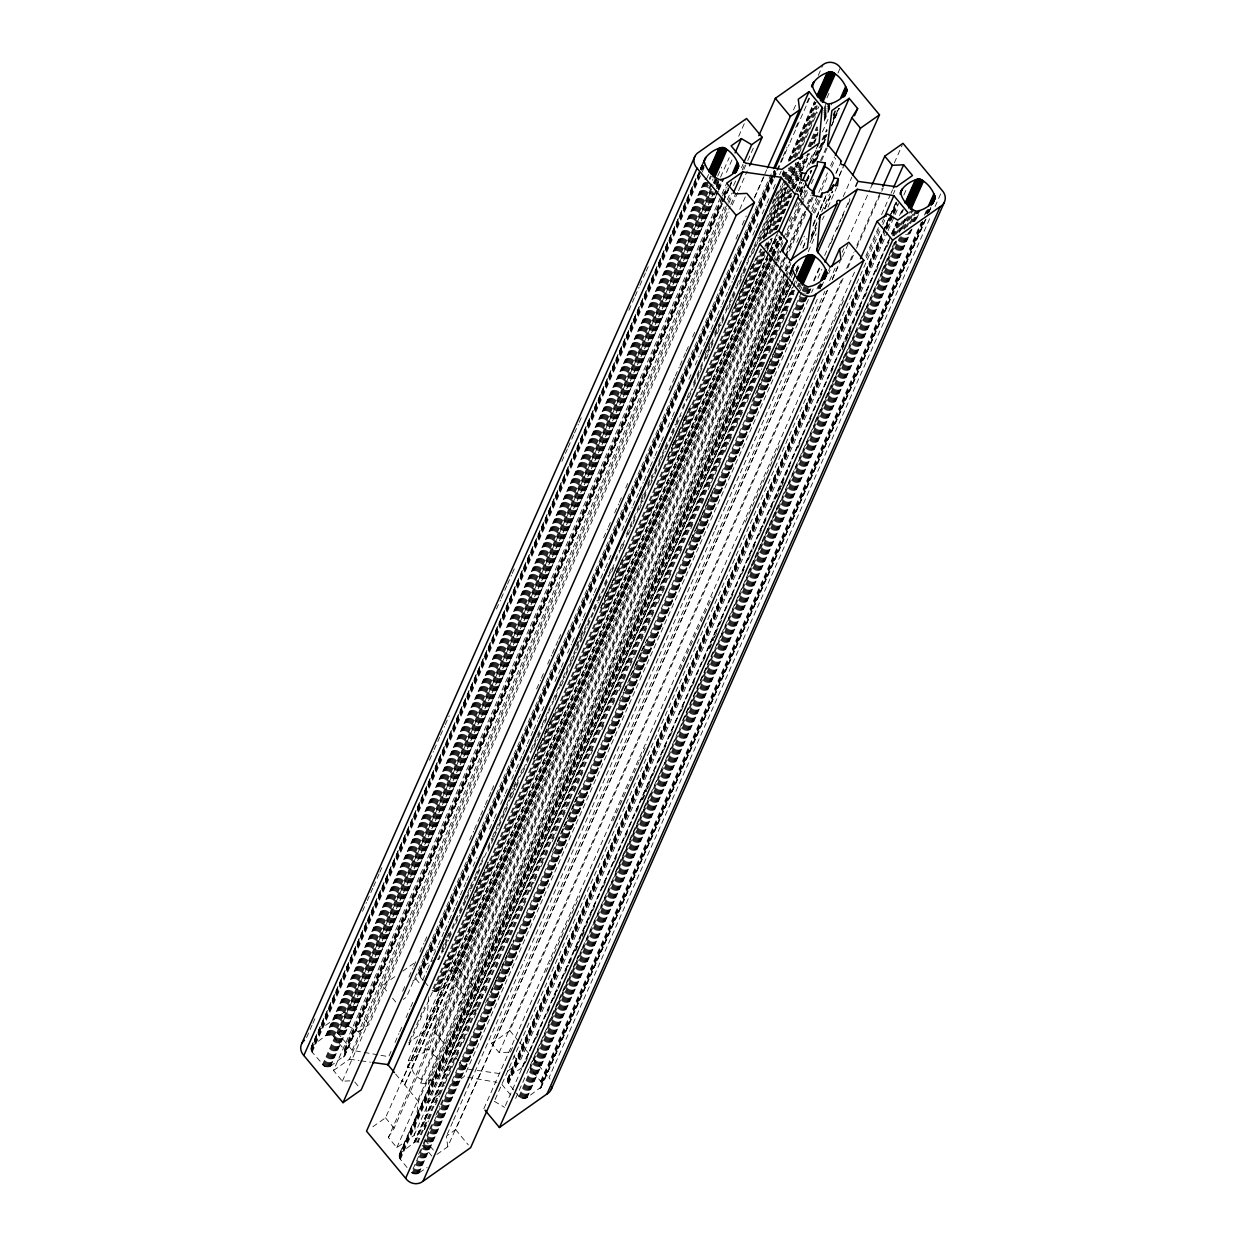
<?xml version="1.0" encoding="UTF-8"?>
<svg xmlns="http://www.w3.org/2000/svg" width="1246" height="1246" viewBox="0 0 1246 1246"><rect width="100%" height="100%" fill="white"/><g stroke="black" fill="none" stroke-linecap="round" stroke-linejoin="round"><path stroke-width="0.75" stroke-dasharray="5 3.75" d="M722.462 203.472L345.017 1055.206L330.657 1066.062L324.708 1066.436L312.139 1052.169L311.313 1046.531L697.417 175.234M407.053 1167.533L399.857 1158.593L399.53 1153.703L786.428 280.615M423.422 980.244C412.862 972.145 424.87 964.093 433.25 960.604M896.045 240.961L529.643 1067.806L541.153 1081.871L541.48 1086.777L527.12 1097.617L523.818 1098.551L518.959 1096.433L508.602 1083.724L507.371 1080.547L509.287 1076.123L523.709 1066.545M785.447 278.855L428.484 1084.378L420.712 1083.008L421.179 1079.301A15.014 13.675 23.9 0 1 411.803 1067.978L407.629 1067.386L408.548 1060.159L412.535 1060.86A15.014 13.675 23.9 0 1 423.983 1052.823L424.31 1048.93L772.598 262.984M428.842 996.644L425.914 1030.458L408.828 1042.497A2.18 1.978 23.9 0 1 406.43 1045.503M424.606 1129.141L426.88 1102.85L789.325 284.711M428.484 1084.378L428.826 1080.5L791.288 262.548M776.04 262.594L388.363 1137.458L396.82 1147.628L414.108 1135.433L418.391 1101.448L785.587 272.827M791.085 285.303L445.165 1065.922L441.006 1065.33A15.014 13.675 23.9 0 0 431.614 1054.023L432.082 1050.3L777.224 271.457M458.372 1060.735L450.959 1051.795A2.18 1.978 23.9 0 1 447.937 1051.312A2.18 1.978 23.9 0 1 448.233 1048.509L434.402 1031.859L438.685 997.875L455.989 985.679L776.694 261.956M428.826 1080.5A15.014 13.675 23.9 0 0 440.259 1072.448L444.261 1073.149L445.165 1065.922M345.017 1055.206L344.192 1049.584L333.835 1036.874L330.766 1035.005L325.673 1035.691L311.313 1046.531M306.563 1037.591L312.076 1025.147M312.871 1023.355L315.238 1018.029M362.508 911.34L366.449 902.447M367.243 900.671L372.756 888.227M373.551 886.451L379.064 873.991M379.843 872.216L382.211 866.889M429.496 760.2L433.437 751.307M434.215 749.531L439.729 737.071M440.523 735.296L444.464 726.402M445.258 724.627L449.199 715.734M496.469 609.045L500.409 600.151M501.204 598.376L506.717 585.932M507.496 584.156L511.436 575.263M512.231 573.487L514.598 568.145M561.868 461.456L567.382 449.012M568.176 447.236L573.69 434.792M574.484 433.016L578.424 424.123M579.203 422.347L581.571 417.005M628.856 310.316L634.37 297.872M635.149 296.096L639.089 287.203M639.883 285.427L645.397 272.967M646.191 271.192L648.543 265.865M700.579 168.117L703.725 161.014M310.908 1048.151L699.894 170.281M700.314 168.911L704.099 160.843M310.893 1048.976L700.159 170.562M700.501 169.705L704.099 161.668M311.017 1049.817L700.283 171.403M701.062 169.627L704.224 162.51M311.266 1050.643L700.532 172.228M701.327 170.453L704.473 163.335M311.64 1051.437L699.333 176.574M702.479 169.456L704.847 164.129M312.139 1052.169L705.345 164.861M325.673 1035.691L705.47 178.614M326.421 1035.286L706.233 178.209M327.231 1034.99L708.616 174.347M328.103 1034.803L707.121 179.502M328.991 1034.756L708.008 179.455M329.879 1034.819L710.485 175.966M330.766 1035.005L709.005 181.48M709.784 179.704L711.357 176.153M331.623 1035.317L708.273 185.343M332.433 1035.738L708.304 187.539M333.18 1036.251L712.977 179.175M333.835 1036.874L712.058 183.349M322.496 1064.878L712.541 184.688M713.335 182.913L715.702 177.571M323.15 1065.501L713.21 185.296M713.989 183.52L716.357 178.194M377.725 1054.786L352.135 1050.316L337.915 1033.183L711.419 190.327M714.565 183.209L716.933 177.882M717.712 176.107L721.652 167.213M323.898 1066.015L711.575 191.152M714.737 184.05L717.104 178.708M324.708 1066.436L712.385 191.573M715.547 184.47L717.898 179.128M325.564 1066.747L713.242 191.884M716.403 184.766L718.755 179.44M318.462 1030.411L353.366 1005.802L713.475 193.177M716.621 186.075L719.783 178.957M720.562 177.181L729.237 157.619M738.691 136.281L745.778 120.27M326.452 1066.934L713.351 193.846M716.497 186.744L719.643 179.626M327.34 1066.997L715.811 190.358M716.606 188.582L720.546 179.689M328.228 1066.95L716.699 190.311M717.494 188.535L721.434 179.642M329.1 1066.763L715.204 195.466M718.35 188.348L722.291 179.455M329.91 1066.467L717.587 191.604M718.381 189.828L723.116 179.159M337.915 1033.183L348.195 1025.925L717.758 191.962M718.553 190.186L721.699 183.084M726.418 172.415L731.947 159.955M330.657 1066.062L718.35 191.199M719.129 189.423L723.864 178.754M349.908 1080.858L342.37 1081.185L333.492 1070.485L721.185 195.638M721.964 193.846L726.698 183.178M344.192 1049.584L721.636 197.834M722.431 196.058L726.356 187.165M344.69 1050.316L727.648 186.121M345.064 1051.11L720.92 202.911M724.082 195.809L727.228 188.691M345.313 1051.936L723.537 198.41M724.331 196.634L728.271 187.741M343.507 1057.184L731.2 182.321M344.114 1056.608L731.807 181.745M723.241 201.696L728.754 189.252M729.549 187.461L731.916 182.134M348.195 1025.925L358.49 1032L724.113 206.929M727.259 199.812L730.405 192.709M733.567 185.592L736.713 178.474M741.448 167.805L743.021 164.254M352.135 1050.316L727.212 203.908M727.991 202.117L731.932 193.239M742.18 170.11L745.326 163.008M333.492 1070.485L349.487 1059.209L728.085 205.014M728.879 203.238L732.025 196.12M743.846 169.456L747.008 162.338M747.787 160.563L753.3 148.118M342.37 1081.185L730.047 206.322M730.841 204.546L735.561 193.878M358.49 1032L368.972 1024.601L729.081 211.976M732.227 204.874L737.741 192.429M738.535 190.638L747.211 171.091M739.781 209.39L746.868 193.395M402.676 991.255L405.043 985.913M408.984 977.02L412.924 968.126M413.703 966.351L416.071 961.024M420.011 952.131L423.952 943.238M424.746 941.462L427.098 936.12M469.649 840.1L473.589 831.207M474.383 829.431L479.897 816.987M480.691 815.211L484.632 806.318M485.41 804.542L490.924 792.098M491.718 790.307L494.086 784.98M536.637 688.96L540.577 680.067M541.356 678.291L543.723 672.949M547.664 664.071L551.604 655.178M552.399 653.402L557.912 640.942M558.691 639.167L561.058 633.84M603.609 537.82L607.55 528.927M608.344 527.151L610.711 521.809M614.636 512.916L618.577 504.023M619.371 502.247L621.738 496.92M625.679 488.027L628.046 482.685M669.009 390.232L674.522 377.772M675.316 375.996L679.257 367.103M680.051 365.327L685.565 352.883M686.344 351.107L688.711 345.765M692.651 336.887L695.019 331.545M735.997 239.076L738.348 233.75M742.289 224.856L746.229 215.963M754.11 198.176L766.726 169.736M754.92 197.024L765.169 173.91M793.531 109.897L795.898 104.555M771.196 173.91L406.367 997.205L403.299 999.37M412.769 981.1L415.853 978.92L772.022 175.188M419.295 971.709L774.155 170.749M419.154 972.534L774.545 170.577M419.154 973.375L774.872 170.562M419.279 974.216L771.508 179.377M772.286 177.602L775.448 170.484M419.528 975.042L775.697 171.309M818.279 75.399L822.999 64.73M419.902 975.82L772.909 179.206M773.704 177.43L776.071 172.088M776.85 170.313L782.379 157.868M783.158 156.093L787.098 147.199M795.773 127.637L798.125 122.31M806.801 102.748L809.168 97.406M420.4 976.568L773.408 179.938M774.202 178.162L789.17 144.38M789.948 142.605L809.651 98.138M391.073 1051.359L388.705 1056.701L379.563 1055.097M395.013 1042.466L398.954 1033.588M399.732 1031.797L402.1 1026.47M406.04 1017.577L409.981 1008.684M410.759 1006.908L413.127 1001.582M422.581 980.244L426.521 971.35M427.316 969.575L432.829 957.115M433.624 955.339L437.564 946.446M438.343 944.67L443.856 932.226M444.651 930.451L448.591 921.557M449.37 919.782L454.899 907.337M455.678 905.562L459.618 896.668M460.413 894.893L465.926 882.433M466.705 880.657L469.072 875.331M473.013 866.437L476.953 857.544M489.569 829.088L493.509 820.195M494.288 818.42L496.656 813.093M500.596 804.2L504.537 795.306M505.331 793.531L507.683 788.188M511.623 779.311L515.564 770.417M516.358 768.642L521.872 756.182M522.666 754.406L526.606 745.513M527.385 743.737L532.899 731.293M533.693 729.517L537.633 720.624M538.412 718.849L543.941 706.404M554.968 681.5L560.482 669.055M561.276 667.28L563.628 661.938M567.569 653.06L571.509 644.166M572.303 642.391L574.671 637.049M578.611 628.155L582.552 619.262M583.33 617.486L585.698 612.16M589.638 603.266L593.579 594.373M594.358 592.598L596.725 587.255M600.665 578.378L604.606 569.484M605.4 567.709L610.914 555.249M621.941 530.36L627.454 517.915M628.249 516.14L632.189 507.247M632.968 505.471L638.497 493.011M639.276 491.236L643.216 482.342M644.011 480.567L649.524 468.122M650.319 466.347L654.243 457.453M655.038 455.678L660.551 443.233M661.346 441.458L663.713 436.116M667.654 427.222L671.594 418.329M672.373 416.553L674.74 411.227M688.929 379.22L691.281 373.878M695.221 364.985L699.162 356.107M699.956 354.316L705.47 341.871M706.264 340.096L710.204 331.202M710.983 329.427L716.497 316.982M717.291 315.207L721.232 306.314M722.01 304.538L727.539 292.078M728.318 290.302L732.259 281.409M733.053 279.634L738.567 267.189M739.345 265.414L743.286 256.52M752.755 235.183L755.107 229.856M755.901 228.065L758.269 222.738M762.209 213.845L766.15 204.951M766.929 203.176L769.296 197.849M773.236 188.956L775.604 183.614M779.544 174.72L781.117 171.169M782.208 174.129L783.796 170.577M788.516 159.909L814.526 101.238M782.177 175.499L783.75 171.948M788.484 161.279L814.479 102.593M782.986 175.203L784.559 171.652M789.294 160.983L815.305 102.297M783.064 176.807L786.21 169.69M790.151 160.796L816.161 102.125M441.972 948.471L445.912 939.577M446.691 937.802L449.058 932.475M508.944 797.331L512.885 788.438M513.679 786.662L516.046 781.32M575.932 646.176L579.873 637.298M580.652 635.507L583.019 630.18M641.332 498.602L643.699 493.26M647.64 484.367L651.58 475.474M705.158 354.565L707.526 349.223M708.304 347.447L710.672 342.12M714.612 333.227L718.553 324.334M772.131 203.425L774.498 198.083M775.292 196.307L777.644 190.965M783.952 176.745L787.098 169.627M791.833 158.958L816.255 103.839M437.237 959.14L438.14 959.202L458.621 912.975M459.416 911.2L463.356 902.306M464.151 900.531L469.664 888.087M470.443 886.295L474.383 877.418M475.178 875.627L480.691 863.182M481.486 861.407L483.837 856.08M487.778 847.187L491.718 838.293M492.513 836.518L522.448 768.938M526.388 760.06L530.329 751.167M531.123 749.391L536.637 736.931M537.431 735.156L541.371 726.262M542.15 724.487L547.664 712.042M548.458 710.267L552.399 701.373M553.177 699.598L558.706 687.153M559.485 685.362L589.436 617.798M593.376 608.905L597.317 600.011M598.096 598.236L600.463 592.909M604.403 584.016L608.344 575.122M609.138 573.347L611.49 568.005M615.431 559.127L619.371 550.234M620.165 548.458L622.533 543.116M626.473 534.223L657.981 463.091M658.776 461.316L664.289 448.872M665.084 447.096L667.435 441.754M671.376 432.876L675.316 423.983M676.111 422.207L678.478 416.865M682.419 407.972L686.359 399.078M687.138 397.303L689.505 391.976M693.446 383.083L724.97 311.952M725.748 310.176L731.262 297.732M732.056 295.956L735.997 287.063M736.791 285.287L742.305 272.827M743.083 271.052L747.024 262.158M747.818 260.383L753.332 247.938M754.126 246.163L758.066 237.27M758.845 235.494L780.915 185.701M784.855 176.807L788.796 167.914M793.515 157.245L816.364 105.692M784.155 180.561L439.028 959.404L438.14 959.202M784.949 178.785L790.462 166.325M794.403 157.448L817.251 105.879M444.604 949.031L448.544 940.138M449.339 938.363L451.706 933.036M455.647 924.143L459.587 915.249M460.366 913.474L465.879 901.029M466.674 899.254L470.614 890.36M471.409 888.585L476.922 876.125M477.701 874.349L480.068 869.023M487.949 851.236L493.463 838.792M494.257 837.016L498.198 828.123M498.976 826.347L504.49 813.887M505.284 812.112L507.652 806.785M511.592 797.892L515.533 788.998M516.311 787.223L518.679 781.881M522.619 773.003L526.56 764.11M527.354 762.334L529.706 756.992M533.646 748.098L537.587 739.205M538.381 737.43L540.748 732.103M544.689 723.21L547.041 717.867M554.922 700.096L557.289 694.754M561.23 685.861L565.17 676.983M565.964 675.192L571.478 662.747M572.257 660.972L576.197 652.079M576.991 650.303L582.505 637.859M583.299 636.083L587.24 627.19M588.019 625.414L593.532 612.954M594.326 611.179L598.267 602.285M599.061 600.51L604.575 588.065M605.354 586.29L607.721 580.947M611.661 572.07L614.029 566.728M621.91 548.941L624.262 543.614M628.202 534.721L632.143 525.828M632.937 524.052L635.304 518.725M639.245 509.832L643.185 500.939M643.964 499.163L646.331 493.821M650.272 484.928L654.212 476.05M655.007 474.259L660.52 461.814M661.299 460.039L665.239 451.145M666.034 449.37L671.547 436.925M672.342 435.15L676.282 426.257M677.061 424.481L681.001 415.588M688.882 397.801L692.823 388.908M693.617 387.132L699.131 374.688M699.909 372.912L702.277 367.57M706.217 358.677L710.158 349.799M710.952 348.008L713.304 342.681M717.244 333.788L721.185 324.894M721.979 323.119L724.347 317.792M728.287 308.899L732.227 300.006M733.006 298.23L735.374 292.888M739.314 283.995L743.255 275.101M744.049 273.326L746.401 267.999M752.709 253.763L755.076 248.437M755.855 246.661L785.011 180.872M785.805 179.081L792.113 164.861M795.26 157.744L817.329 107.966M759.032 241.74L785.821 181.277M786.615 179.502L792.908 165.282M796.848 156.389L818.918 106.595M760.558 240.494L786.569 181.807M787.347 180.031L793.655 165.796M799.169 153.351L817.298 112.452M762.801 237.55L784.855 187.757M788.017 180.639L795.898 162.868M763.268 237.55L785.323 187.757M788.484 180.654L796.35 162.868M763.284 238.889L786.133 187.321M786.911 185.545L797.16 162.432M477.857 884.52L480.224 879.193M538.537 747.6L540.904 742.273M544.845 733.38L548.785 724.487M549.564 722.711L551.931 717.369M605.509 596.46L607.877 591.118M616.552 571.556L618.904 566.229M672.497 445.305L674.849 439.978M683.524 420.416L685.892 415.089M739.47 294.165L743.41 285.272M744.189 283.496L746.556 278.17M750.497 269.276L752.864 263.934M763.891 239.045L788.329 183.925M789.107 182.15L797.783 162.587M466.876 909.876L472.39 897.432M473.169 895.64L477.109 886.763M477.903 884.972L483.417 872.527M484.211 870.752L488.152 861.858M533.849 758.721L544.097 735.607M544.876 733.832L555.124 710.718M600.821 607.581L604.762 598.687M605.556 596.912L611.07 584.467M611.864 582.692L615.804 573.799M616.583 572.023L622.097 559.579M667.809 456.441L671.75 447.548M672.529 445.772L678.042 433.328M678.836 431.537L682.777 422.659M683.571 420.868L689.085 408.423M731.636 312.403L738.722 296.408M739.517 294.617L749.749 271.503M750.544 269.728L754.484 260.835M765.511 235.946L788.36 184.377M789.154 182.601L798.608 161.264M468.434 906.979L489.709 858.977M533.833 759.39L556.682 707.821M600.806 608.25L623.654 556.682M667.778 457.095L690.642 405.542M733.972 307.731L756.042 257.953M765.496 236.615L786.771 188.598M789.917 181.48L798.593 161.933M826.955 97.904L829.322 92.578M837.982 73.016L840.349 67.689M409.623 1040.722L424.59 1006.939M432.938 988.639L760.745 248.92M765.792 236.989L786.74 190.233M789.419 183.645L800.462 158.756M409.186 1044.506L761.54 249.34M768.502 233.656L789.777 185.654M790.571 183.878L800.944 160.423M823.793 108.854L826.16 103.527M432.16 990.414L433.81 991.131L761.618 251.412M769.498 233.641L788.407 190.965M791.553 183.847L801.801 160.734M808.109 146.498L816.769 126.952M823.871 110.941L827.017 103.823M433.81 991.131L434.698 991.333L764.078 248.047M764.873 246.272L766.446 242.721M770.386 233.827L802.689 160.921M808.997 146.701L817.656 127.139M823.964 112.903L827.905 104.025M434.698 991.333L435.602 991.395L764.982 248.125M765.76 246.334L767.334 242.783M772.068 232.114L790.976 189.439M791.771 187.663L805.944 155.657M809.884 146.763L817.765 128.977M824.073 114.757L828.808 104.088M435.602 991.395L436.489 991.333L765.869 248.063M766.648 246.287L769.81 239.17M773.75 230.276L791.864 189.376M792.658 187.601L807.626 153.819M810.772 146.701L817.874 130.705M824.167 116.47L829.696 104.025M436.489 991.333L765.932 249.652M766.726 247.876L770.667 238.983M774.607 230.105L808.483 153.632M812.423 144.754L817.937 132.294M824.245 118.074L830.552 103.854M437.346 991.162L764.39 254.698M767.536 247.58L771.476 238.687M775.417 229.794L792.752 190.685M793.546 188.909L800.633 172.898M801.427 171.123L809.308 153.336M814.027 142.667L817.968 133.774M824.276 119.554L831.362 103.558M438.171 990.85L764.343 256.069M767.505 248.951L772.224 238.282M776.165 229.389L791.148 195.606M794.294 188.489L799.029 177.82M802.175 170.718L809.261 154.706M813.996 144.038L817.937 135.144M824.229 120.924L832.11 103.138M408.548 1060.159L765.496 254.651M766.29 252.876L772.582 238.656M776.523 229.762L791.506 195.98M794.652 188.862L799.387 178.194M407.629 1067.386L766.944 256.551M767.738 254.76L776.414 235.214M796.101 190.747L800.041 181.854M372.85 1126.727L385.512 1117.802L768.844 252.813M769.249 251.832L777.925 232.27M795.649 192.351L800.368 181.682M806.676 167.462L813.763 151.467M822.438 131.905L828.73 117.669M418.391 1101.448L404.561 1084.799A2.18 1.978 23.9 0 0 404.857 1081.995A2.18 1.978 23.9 0 0 401.851 1081.512L776.928 235.105M425.384 1030.831L769.732 253.763M770.511 251.988L777.613 235.992M797.315 191.541L801.24 182.648M809.121 164.861L818.575 143.524M412.535 1060.86L767.894 258.732M771.072 251.801L778.143 235.619M797.861 191.339L801.77 182.274M810.445 162.712L818.326 144.925M438.919 990.445C442.891 986.349 457.889 982.424 452.454 973.967L770.791 255.586M771.586 253.81L779.466 236.039M799.153 191.573L802.315 184.47M811.769 163.133L818.856 147.121M822.017 140.004L826.737 129.335M833.044 115.115L835.412 109.788M452.937 974.715L771.29 256.333M772.068 254.542L779.949 236.771M799.652 192.32L803.592 183.427M812.252 163.865L827.235 130.082M833.527 115.847L835.895 110.52M411.787 1067.978L769.53 260.679M772.676 253.577L779.778 237.565M800.259 191.339L803.421 184.221M404.561 1084.799L771.757 256.162M772.551 254.386L780.432 236.615M405.215 1083.989L771.663 257.112M772.411 255.368L780.323 237.55M800.82 191.323L803.966 184.206M813.42 162.868L826.814 132.637M833.122 118.417L836.268 111.299M453.575 976.319L780.572 238.375M800.275 193.924L803.436 186.807M806.583 179.704L810.523 170.811M813.669 163.693L827.064 133.462M833.372 119.242L837.312 110.349M451.768 981.583L772.816 257.003M773.268 256.084L781.491 237.441M800.399 194.765L803.997 186.729M806.707 180.545L811.084 170.733M815.367 160.983L827.188 134.303M833.153 120.94L838.667 108.495M452.376 980.991L772.816 257.844M773.595 256.069L781.756 237.721M800.384 195.606L806.178 182.601M806.692 181.386L811.426 170.718M815.632 161.264L825.6 138.711M831.394 125.69L839.01 108.48M452.874 980.337L771.227 261.956M773.984 255.897L781.865 238.111M789.341 221.056L791.708 215.729M795.524 207.101L799.465 198.207M800.244 196.432L806.287 182.991M807.081 181.2L811.8 170.531M816.8 159.083L825.6 139.256M831.503 126.08L839.383 108.309M773.392 261.208L782.846 239.871M783.625 238.095L799.387 202.522M800.181 200.746L804.9 190.077M423.983 1052.808L773.05 265.071M773.844 263.295L780.136 249.075M780.931 247.3L783.298 241.958M786.444 234.855L799.839 204.624M800.633 202.849L806.146 190.389M434.402 1031.859L775.604 261.909M776.398 260.134L780.323 251.24M786.631 237.005L802.393 201.447M803.187 199.672L807.128 190.778M820.522 160.547L827.609 144.552M776.834 260.819L781.569 250.15M777.473 260.18L780.635 253.063M787.721 237.067L808.202 190.825M811.364 183.723L813.731 178.38M821.612 160.594L827.126 148.149M388.363 1137.458L394.125 1128.191L777.083 263.996M777.878 262.221L781.024 255.103M780.37 264.339L783.532 257.237M786.678 250.119L804.013 210.995M807.159 203.877L811.099 194.999M431.614 1054.007L778.329 271.612M779.124 269.837L784.637 257.392M785.416 255.617L805.118 211.15M808.265 204.048L811.426 196.93M421.179 1079.301L778.921 272.002M779.716 270.226L785.229 257.782M786.008 256.006L805.71 211.555M806.505 209.78L812.018 197.32M420.712 1083.008L806.816 211.711M807.61 209.935L813.124 197.491M478.371 1007.703L467.297 1015.506L458.668 1005.117L781.74 276.067M784.887 268.965L788.048 261.847M796.708 242.285L799.075 236.958M811.676 208.503L817.983 194.283M818.778 192.491L827.437 172.945M830.599 165.827L834.54 156.934M396.82 1147.628L784.497 272.781M785.292 270.989L790.011 260.321M458.668 1005.117L464.431 995.85L785.136 272.142M785.93 270.366L789.871 261.473M811.94 211.68L817.454 199.235M821.394 190.342L828.481 174.347M831.627 167.229L835.568 158.335M786.382 271.052L790.322 262.158M813.358 212.755L819.666 198.519M786.226 277.079L789.388 269.961M800.415 245.073L804.355 236.179M814.604 213.066L820.896 198.846M789.575 273.513L791.942 268.17M399.125 1155.307L788.516 276.067M789.31 274.291L791.677 268.965M399.109 1156.148L789.154 275.958M789.948 274.167L792.316 268.84M399.234 1156.989L789.279 276.799M790.073 275.008L792.425 269.681M399.483 1157.814L789.575 277.593M790.322 275.833L792.69 270.507M802.969 247.362L806.91 238.469M813.202 224.249L826.612 194.018M836.066 172.68L838.418 167.338M448.233 1048.509L787.846 282.126M802.829 248.328L805.181 243.001M813.062 225.215L826.456 194.983M835.926 173.646L840.645 162.977M399.857 1158.593L788.329 281.954M812.937 226.04L827.126 194.033M400.355 1159.341L790.4 279.135M791.179 277.36L793.546 272.033M795.664 270.662L798.001 265.149M811.426 235.105L819.307 217.318M821.644 211.804L829.525 194.033M427.425 1102.476L789.886 284.524M796.194 270.289L798.561 264.962M811.162 236.506L817.469 222.286M450.959 1051.795L792.145 281.845M792.939 280.07L799.247 265.834M811.847 237.394L815.787 228.501M824.463 208.939L832.344 191.152M839.43 175.156L844.149 164.488M414.108 1135.433L799.029 266.893M811.629 238.453L816.364 227.784M825.039 208.222L832.126 192.211M839.212 176.216L843.153 167.322M791.88 283.527L794.232 278.185M795.026 276.41L797.393 271.067M809.993 242.627L816.301 228.392M824.977 208.845L832.858 191.059M444.261 1073.149L792.534 287.187M793.328 285.412L795.696 280.085M808.296 251.63L816.177 233.843M822.485 219.623L824.058 216.072M827.998 207.179L836.673 187.616M399.53 1153.703L413.89 1142.862L794.481 284.01M413.89 1142.862L792.861 288.932M414.638 1142.442L792.892 290.411M796.038 283.294L797.611 279.743M415.448 1142.146L793.749 290.225M416.304 1141.975L417.192 1141.912L794.637 290.162M417.192 1141.912L418.095 1141.975L793.967 293.791M797.113 286.673L798.686 283.122M424.497 1129.717L428.437 1120.839M429.231 1119.048L431.583 1113.722M435.524 1104.828L439.464 1095.935M440.259 1094.159L444.199 1085.266M444.993 1083.49L456.02 1058.602M456.799 1056.81L459.167 1051.484M463.107 1042.591L467.048 1033.697M467.842 1031.922L470.194 1026.595M474.134 1017.702L478.075 1008.808M478.869 1007.033L481.236 1001.691M485.177 992.797L487.544 987.471M496.204 967.908L498.571 962.582M507.231 943.02L522.993 907.446M523.787 905.671L526.155 900.344M530.095 891.451L534.02 882.557M534.814 880.782L537.182 875.44M541.122 866.546L545.063 857.669M545.841 855.877L548.209 850.551M552.149 841.657L556.09 832.764M556.884 830.989L559.236 825.662M563.176 816.769L567.117 807.875M567.911 806.1L570.279 800.757M574.219 791.864L582.879 772.318M590.76 754.531L593.127 749.189M601.787 729.626L604.154 724.3M612.83 704.738L615.181 699.411M619.122 690.518L623.062 681.624M623.857 679.849L626.224 674.507M630.165 665.613L634.105 656.735M634.884 654.944L637.251 649.618M641.192 640.724L653.807 612.269M657.732 603.391L661.673 594.498M662.467 592.722L664.834 587.38M668.775 578.487L671.142 573.16M679.802 553.598L682.169 548.256M690.829 528.693L693.197 523.367M701.872 503.805L704.224 498.478M708.164 489.585L710.532 484.242M711.326 482.467L720.78 461.129M724.72 452.236L728.661 443.342M729.44 441.567L731.807 436.24M735.747 427.347L739.688 418.454M740.482 416.678L742.834 411.336M746.775 402.458L750.715 393.565M751.509 391.789L753.877 386.447M757.817 377.554L761.758 368.66M762.536 366.885L764.904 361.558M768.844 352.665L771.212 347.323M775.152 338.429L787.752 309.989M798.001 286.876L799.574 283.309M798.857 287.172L800.571 283.294M799.34 288.854L800.913 285.287M800.275 290.505L801.848 286.954M418.594 1154.263L422.534 1145.37M423.313 1143.594L428.826 1131.15M429.621 1129.374L431.988 1124.032M435.929 1115.154L439.869 1106.261M440.648 1104.486L443.015 1099.143M485.566 1003.123L489.507 994.23M490.301 992.455L495.815 980.01M496.593 978.235L500.534 969.341M501.328 967.566L506.842 955.106M507.636 953.33L511.576 944.437M552.539 851.984L556.479 843.09M557.274 841.315L562.787 828.855M563.581 827.079L567.522 818.186M568.301 816.41L573.814 803.966M574.608 802.19L578.549 793.297M619.527 700.828L623.467 691.935M624.246 690.159L626.613 684.833M630.554 675.939L634.494 667.046M635.289 665.271L640.802 652.826M641.581 651.051L645.521 642.157M684.926 553.24L690.44 540.795M691.234 539.02L695.175 530.126M695.953 528.351L701.467 515.906M702.261 514.131L706.202 505.237M706.996 503.462L712.51 491.002M751.899 402.1L757.412 389.655M758.207 387.88L762.147 378.986M762.941 377.211L768.455 364.767M769.234 362.975L773.174 354.082M773.968 352.307L777.909 343.413M491.796 989.682L513.85 939.889M557.196 842.094L580.044 790.525M624.168 690.938L647.017 639.369M691.141 539.798L714.005 488.23M758.129 388.659L779.404 340.641M843.231 196.603L851.89 177.057M801.412 292.467L411.367 1172.657L417.301 1173.934L427.16 1167.486M802.206 290.692L804.573 285.35M412.115 1173.187L802.159 292.981M802.954 291.206L805.305 285.879M412.924 1173.607L802.969 293.402M803.748 291.626L806.115 286.3M413.781 1173.903L803.826 293.713M804.605 291.938L806.972 286.596M414.653 1174.106L804.714 293.9M805.492 292.125L807.86 286.798M415.557 1174.168L805.601 293.978M806.396 292.187L808.763 286.86M416.444 1174.106L805.71 295.691M806.489 293.916L809.651 286.798M417.301 1173.934L806.567 295.52M807.361 293.729L810.507 286.627M464.556 1068.18L809.698 289.337M813.638 280.459L819.946 266.223M824.665 255.555L849.881 198.659M855.395 186.215L857.762 180.872M418.126 1173.639L811.317 286.331M499.475 1073.554L464.992 1068.71L810.134 289.866M814.074 280.973L820.382 266.753M830.615 243.64L832.982 238.298M836.923 229.404L840.863 220.526M841.657 218.735L844.009 213.409M847.95 204.515L850.317 199.189M855.831 186.729L858.198 181.402M418.874 1173.218L812.081 285.91M808.436 299.554L464.104 1076.606L450.336 1086.31M811.598 292.436L813.171 288.885M817.906 278.216L821.846 269.323M816.94 288.994L818.513 285.443M818.217 287.951L820.584 282.624M818.591 288.745L820.958 283.403M819.634 287.795L821.207 284.228M819.759 288.636L822.905 281.518M820.024 288.916L823.668 281.129M821.472 286.642L823.84 281.3M828.574 270.631L830.148 267.08M447.221 1134.327L452.75 1121.867M453.528 1120.092L519.722 970.727M520.517 968.952L524.457 960.059M525.236 958.283L591.429 808.919M592.208 807.143L658.402 657.763M659.196 655.988L714.347 531.528M715.142 529.737L719.082 520.859M719.861 519.068L725.39 506.624M726.169 504.848L786.055 369.704M786.849 367.928L818.357 296.797M828.606 273.684L830.179 270.133M508.555 1052.216L499.132 1052.605L491.563 1043.494L824.883 291.33M829.602 280.661L835.91 266.442M842.218 252.206L843.791 248.655M847.732 239.762L869.801 189.968M870.58 188.193L872.153 184.642M436.941 1154.388L447.735 1146.772L827.546 289.695M832.266 279.026L840.147 261.239M447.735 1146.772L446.442 1136.103L455.631 1129.608L827.562 290.318M832.297 279.649L838.589 265.414M842.53 256.536L848.043 244.076M499.132 1052.605L841.907 279.104M846.626 268.435L853.712 252.424M856.874 245.322L882.09 188.411M491.563 1043.494L509.801 1030.644L843.9 276.69M847.841 267.797L855.722 250.025M856.516 248.234L880.938 193.114M881.732 191.339L883.305 187.788M894.332 162.883L902.213 145.112M483.822 1108.706L855.753 269.401M510.439 1052.122L512.791 1046.796M545.888 972.114L549.829 963.22M550.623 961.445L579.779 895.656M612.876 820.974L638.871 762.287M639.665 760.512L646.752 744.501M679.849 669.818L712.151 596.912M745.248 522.23L779.139 445.772M812.221 371.09L833.496 323.072M834.29 321.297L844.539 298.183M881.576 214.608L890.236 195.046M891.03 193.27L892.603 189.719M865.783 256.131L878.383 227.691M893.351 193.909L894.924 190.342M866.282 257.922L878.897 229.482M882.043 222.364L883.616 218.813M495.098 1099.533L881.997 226.445M882.791 224.669L886.731 215.776M507.511 1078.88L895.983 202.241M507.371 1079.706L896.372 201.836M507.371 1080.547L884.8 228.797M885.158 227.94L896.622 202.117M507.48 1081.372L884.925 229.638M885.719 227.862L896.746 202.958M507.745 1082.198L882.822 235.79M885.968 228.688L892.276 214.452M893.055 212.677L896.995 203.783M508.119 1082.992L885.548 231.242M886.342 229.466L892.65 215.246M893.429 213.471L897.369 204.578M508.602 1083.724L884.473 235.541M887.619 228.423L893.133 215.979M893.927 214.203L898.646 203.534M507.667 1071.015L519.302 1062.822L887.292 232.41M888.071 230.635L894.379 216.399M895.173 214.624L898.319 207.521M903.833 195.061L906.995 187.959M522.136 1067.246L888.554 240.4M891.7 233.282L896.435 222.613M899.581 215.511L901.948 210.169M505.393 1105.591L890.719 236.07M891.497 234.295L897.011 221.85M522.884 1066.841L889.301 239.995M892.448 232.877L897.182 222.209M901.123 213.315L902.696 209.764M525.282 1062.994L527.65 1057.652M536.31 1038.089L538.677 1032.763M547.352 1013.2L549.704 1007.858M553.645 998.965L557.585 990.087M558.379 988.296L560.747 982.969M564.687 974.076L568.612 965.183M569.406 963.407L571.774 958.081M574.92 950.963L594.622 906.512M603.298 886.95L605.649 881.607M614.325 862.061L616.692 856.718M625.352 837.156L627.719 831.83M636.379 812.267L638.746 806.925M641.908 799.823L656.081 767.816M659.243 760.699L663.184 751.805M663.962 750.03L666.33 744.687M670.27 735.81L672.638 730.468M681.297 710.905L683.665 705.579M692.34 686.016L694.692 680.674M703.367 661.112L705.734 655.785M708.881 648.668L723.069 616.661M730.95 598.89L733.302 593.548M741.977 573.985L744.345 568.659M748.285 559.765L752.226 550.872M753.005 549.097L755.372 543.754M759.312 534.877L763.253 525.983M764.032 524.208L766.399 518.866M770.34 509.972L774.28 501.079M775.074 499.303L790.042 465.521M797.923 447.735L800.29 442.408M808.95 422.846L811.317 417.503M819.977 397.957L822.344 392.615M831.02 373.052L833.387 367.726M842.047 348.164L857.809 312.59M858.603 310.815L860.955 305.488M864.895 296.595L867.263 291.252M875.938 271.706L878.29 266.364M886.965 246.801L889.333 241.475M892.479 234.357L897.992 221.913M901.933 213.019L903.506 209.468M575.792 950.776L578.144 945.449M582.084 936.556L584.452 931.229M642.765 799.636L646.705 790.743M647.484 788.967L649.851 783.641M709.737 648.496L713.678 639.603M714.472 637.827L716.839 632.485M776.725 497.341L780.666 488.463M781.444 486.672L783.812 481.345M842.125 349.752L847.638 337.308M848.433 335.532L850.784 330.206M892.557 235.961L898.07 223.517M893.444 235.899L899.737 221.679M894.332 235.961L900.64 221.741M896.014 234.373L902.322 220.153M897.65 232.909L903.957 218.689M548.598 1022.841L578.549 955.261M615.586 871.686L647.095 800.555M647.889 798.779L650.256 793.453M682.559 720.546L714.083 649.415M747.958 572.958L777.909 505.393M814.931 421.818L844.881 354.238M881.919 270.662L894.519 242.222M899.254 231.554L905.562 217.318M515.673 1098.349L525.921 1075.236M526.7 1073.46L581.866 948.985M582.645 947.209L592.894 924.08M593.688 922.305L653.574 787.161M654.352 785.385L659.866 772.941M660.66 771.165L664.601 762.272M665.395 760.496L720.546 636.021M721.341 634.245L731.573 611.132M732.368 609.356L787.519 484.881M788.313 483.105L798.561 459.992M799.34 458.201L848.199 347.961M848.993 346.186L854.507 333.741M855.286 331.95L859.226 323.072M860.02 321.281L865.534 308.837M866.328 307.061L895.485 241.272M899.425 232.379L905.717 218.159M900.78 230.292L907.088 216.072M530.298 1068.429L896.715 241.568M902.229 229.124L910.11 211.337M518.959 1096.433L899.565 237.581M903.506 228.688L912.165 209.126M519.629 1097.056L900.998 236.413M904.16 229.311L912.82 209.749M520.361 1097.57L901.746 236.942M905.686 228.049L913.567 210.263M521.171 1097.991L902.556 237.363M907.275 226.694L914.377 210.683M522.027 1098.302L904.191 235.883M909.72 223.439L915.234 210.995M522.915 1098.489L905.873 234.295M910.592 223.626L916.122 211.181M523.818 1098.551L906.777 234.373M912.29 221.913L917.009 211.244M524.706 1098.505L908.443 232.535M913.178 221.866L917.897 211.197M525.563 1098.318L910.094 230.572M914.034 221.679L918.769 211.01M526.373 1098.022L911.698 228.501M914.844 221.383L919.579 210.714M527.12 1097.617L912.446 228.08M916.386 219.203L920.327 210.309M540.655 1081.139L921.261 222.286M924.407 215.169L927.554 208.051M541.153 1081.871L922.538 221.243M925.685 214.125L928.052 208.783M541.527 1082.665L922.912 222.022M926.853 213.128L928.426 209.577M541.776 1083.49L923.956 221.072M927.102 213.954L930.248 206.852M539.985 1088.739L924.516 220.994M927.663 213.876L932.397 203.207M540.593 1088.163L925.638 219.203M928.784 212.085L931.151 206.743M541.091 1087.493L926.012 219.016M928.784 212.645L931.525 206.571M550.016 1079.083A11.603 10.56 23.9 0 0 548.956 1077.806L930.341 217.178M935.076 206.509L942.163 190.498M394.873 976.677L382.164 985.633L387.942 992.579M402.816 971.07L413.921 963.236M423.453 956.523L429.808 952.037A11.603 10.56 23.9 0 1 435.633 949.67M426.88 1102.85L439.449 1093.988M349.487 1059.209L359.066 1060.564M360.982 1060.829L370.56 1062.168M424.31 1048.93L432.082 1050.3M467.748 1077.245L497.014 1082.353M418.095 1141.975L418.983 1142.177M494.319 1101.308L504.599 1107.383M452.454 973.967L443.311 962.769M447.158 954.997L482.607 997.703M509.801 1030.644L518.367 1040.955M519.598 1042.435L531.824 1057.169M533.054 1058.648L548.956 1077.806M455.989 985.679L464.431 995.85M513.757 1056.141L519.302 1062.822M415.853 978.92L420.634 984.683M501.858 1084.425L511.327 1095.841M459.618 1062.215L464.992 1068.71M392.552 998.139L397.163 1003.7M353.366 1005.802L368.972 1024.601M455.631 1129.608L468.325 1144.903M395.652 1074.068L401.851 1081.512M424.995 1139.981L433.359 1150.058M385.512 1117.802L394.125 1128.191M354.752 1081.995L360.156 1088.506M424.652 981.755L428.313 986.271M423.266 1145.541L431.817 1156.086M442.112 950.76A11.603 10.56 23.9 0 1 443.592 951.57"/><path stroke-width="1.5" d="M738.629 166.294C737.274 158.849 730.249 150.159 723.085 147.511C716.185 147.963 706.264 154.255 704.099 160.843C705.454 168.288 712.478 176.979 719.643 179.626C726.543 179.175 736.479 172.883 738.629 166.294L736.246 172.197M826.846 273.466C825.491 266.021 818.466 257.33 811.302 254.667C804.402 255.134 794.465 261.411 792.316 267.999C793.671 275.444 800.695 284.135 807.86 286.798C814.759 286.331 824.681 280.054 826.846 273.466L824.463 279.353M846.875 90.693C845.536 83.248 838.511 74.558 831.347 71.894C824.447 72.361 814.51 78.638 812.361 85.226C813.716 92.671 820.74 101.362 827.905 104.025C834.804 103.558 844.726 97.281 846.875 90.693L844.523 96.02M935.092 197.849C933.737 190.404 926.728 181.714 919.548 179.066C912.664 179.517 902.727 185.81 900.578 192.398C901.933 199.843 908.941 208.534 916.122 211.181C923.006 210.73 932.943 204.437 935.092 197.849L932.21 204.406M807.72 186.838L817.174 165.5L817.516 161.622L825.288 162.992L824.821 166.699L812.999 193.379M773.564 168.584L799.558 109.897L798.265 99.228L809.059 91.612L822.204 107.468L819.12 143.15L802.035 155.189L800.462 158.756M824.821 166.715A15.014 13.675 23.9 0 1 834.213 178.038L838.371 178.614L837.452 185.841L833.465 185.14A15.014 13.675 23.9 0 1 822.017 193.192L821.69 197.07L813.918 195.7L814.386 191.993A15.014 13.675 23.9 0 1 805.009 180.67L800.835 180.078L801.739 172.851L805.741 173.552L802.595 180.67M304.476 1040.239A11.603 10.56 23.9 0 0 303.837 1055.502L342.993 1102.663L361.231 1089.814L754.437 202.506L746.868 193.395L735.561 193.878L726.698 183.178L742.694 171.901L781.008 177.29L795.041 194.205A2.18 1.978 23.9 0 1 798.063 194.688A2.18 1.978 23.9 0 1 797.767 197.491L811.598 214.141L807.315 248.125L790.011 260.321L781.569 250.15L787.332 240.883L778.703 230.494L759.733 243.873L366.526 1131.181L405.651 1178.311A11.603 10.56 23.9 0 0 423.001 1181.27L470.63 1147.675L863.836 260.367L848.838 242.3L839.633 248.795L831.767 266.566M301.625 1043.805L694.816 156.498M303.837 1055.502L697.044 168.194A11.603 10.56 23.9 0 1 698.975 152.059L746.572 118.495L762.178 137.294L749.562 165.749M703.056 163.179L705.407 157.837M703.663 162.587L706.015 157.261M708.631 171.512L718.88 148.383M709.379 171.091L719.627 147.978M709.41 172.571L720.437 147.682M710.267 172.4L721.294 147.495M711.155 172.337L722.182 147.449M711.264 174.175L723.085 147.511M712.151 174.378L723.973 147.698M713.008 174.674L724.829 148.009M713.024 176.87L725.639 148.43M714.55 175.624L726.371 148.944M714.425 178.007L727.041 149.567M735.093 152.853L741.401 138.618L751.681 144.692L762.178 137.294M732.664 172.945L737.398 162.276M733.941 171.901L737.881 163.008M734.315 172.696L738.255 163.802M735.358 171.73L738.52 164.628M735.14 173.428L738.629 165.453M743.815 162.478L751.681 144.692M733.24 193.239L742.694 171.901M758.83 135.674L775.37 98.325L822.999 64.73A11.603 10.56 23.9 0 1 840.349 67.689L879.474 114.819L852.685 175.265M342.993 1102.663L736.199 215.356L754.437 202.506M767.505 167.961L790.369 116.392L799.558 109.897M775.168 168.085L809.059 91.612M811.582 86.441L813.155 82.89M812.096 85.787L813.669 82.236M811.909 86.986L814.277 81.644M816.878 95.895L827.126 72.782M394.421 1072.572L387.802 1064.598L781.008 177.29M817.641 95.49L827.874 72.361M388.238 1065.128L781.444 177.82M817.656 96.97L828.699 72.066M818.529 96.783L829.556 71.894M819.416 96.721L830.443 71.832M819.525 98.574L831.347 71.894M820.413 98.761L832.219 72.097M820.475 100.848L833.076 72.393M822.064 99.493L833.885 72.813M822.017 101.783L834.633 73.343M822.687 102.406L835.287 73.95M799.356 159.021L822.204 107.468M800.166 176.418L801.739 172.851M778.501 231.554L795.041 194.205M840.925 97.328L845.645 86.659M842.203 96.285L846.143 87.407M781.226 234.824L797.767 197.491M842.576 97.079L846.517 88.186M843.62 96.129L846.766 89.011M843.744 96.97L846.891 89.852M844.897 95.849L846.47 92.297M827.905 146.374L849.18 98.372L857.637 108.542L854.491 115.66M782.597 251.552L787.332 240.883M811.894 193.208L825.288 162.992M812.813 195.544L814.386 191.993M835.318 155.158L851.875 117.809L857.637 108.542M791.101 260.383L811.598 214.141M820.444 196.743L822.017 193.192M791.537 269.214L793.624 265.009M791.864 269.759L794.232 264.417M827.905 192.242L834.213 178.022M831.098 190.467L833.465 185.14M819.043 218.72L820.616 215.169M843.947 165.547L860.488 128.198L879.474 114.819M835.209 185.716L838.371 178.614M796.848 278.668L807.081 255.555M797.596 278.263L807.829 255.15M798.406 277.967L808.654 254.838M798.484 279.556L809.511 254.667M799.371 279.493L810.398 254.605M799.48 281.347L811.302 254.667M800.368 281.534L812.19 254.869M801.225 281.845L813.046 255.165M802.019 282.266L813.84 255.586M816.675 249.73L837.172 203.503A2.18 1.978 23.9 0 1 837.468 200.684A2.18 1.978 23.9 0 1 840.474 201.167L857.295 189.299L893.865 195.684L908.085 212.817L897.805 220.075L887.51 214.001L877.028 221.399L860.472 258.732M405.651 1178.311L798.842 291.003L759.733 243.873M801.972 284.555L814.588 256.115M802.642 285.178L815.242 256.723M817.625 252.736L840.474 201.167M824.992 262.205L857.295 189.299M820.88 280.101L825.6 269.432M822.158 279.057L826.098 270.18M423.001 1181.27L816.192 293.963L863.836 260.367M822.531 279.852L826.472 270.958M823.575 278.902L826.721 271.784M824.478 277.967L826.846 272.625M824.852 278.621L826.425 275.07M872.153 184.642L884.769 156.186L903.007 143.337L942.163 190.498A11.603 10.56 23.9 0 1 940.216 206.634L547.025 1093.941L499.428 1127.505L485.021 1110.139M882.869 186.635L892.323 165.297L884.769 156.186M893.382 187.944L903.63 164.815L892.323 165.297M884.411 217.022L893.865 195.684M900.297 192.943L901.886 189.392M900.126 194.158L902.493 188.816M905.094 203.067L915.343 179.938M905.842 202.646L916.09 179.533M906.667 202.35L916.9 179.237M906.73 203.955L917.772 179.05M907.618 203.892L918.66 179.003M499.428 1127.505L892.634 240.198L940.216 206.634M907.727 205.73L919.548 179.066M908.614 205.933L920.436 179.253M908.692 208.02L921.292 179.564M910.281 206.649L922.102 179.985M910.234 208.954L922.85 180.499M910.888 209.562L923.504 181.122M928.348 206.275L933.861 193.831M929.625 205.232L934.36 194.563M930.793 204.251L934.734 195.357M931.821 203.285L934.983 196.183M931.946 204.126L935.107 197.024M933.114 203.02L934.952 198.675M551.184 1089.502L944.375 202.195M741.401 138.618L731.122 145.875L745.326 163.008L781.896 169.394L798.717 157.526A2.18 1.978 23.9 0 0 801.739 158.008A2.18 1.978 23.9 0 0 802.035 155.189M849.18 98.372L831.892 110.567L827.609 144.552L841.439 161.201A2.18 1.978 23.9 0 0 841.143 164.005A2.18 1.978 23.9 0 0 844.149 164.488L858.198 181.402L896.513 186.791L912.508 175.515L903.63 164.815M837.172 203.503L820.086 215.542L816.987 251.225L830.148 267.08L840.941 259.464L839.633 248.795M372.476 1062.449L387.802 1064.598M851.875 117.809L860.488 128.198M775.37 98.325L790.369 116.392M877.028 221.399L892.634 240.198M697.044 168.194L736.199 215.356M805.757 173.568A15.014 13.675 23.9 0 1 817.189 165.516M552.009 1086.559A11.603 10.56 23.9 0 1 547.025 1093.941M816.192 293.963A11.603 10.56 23.9 0 1 798.842 291.003"/></g></svg>
